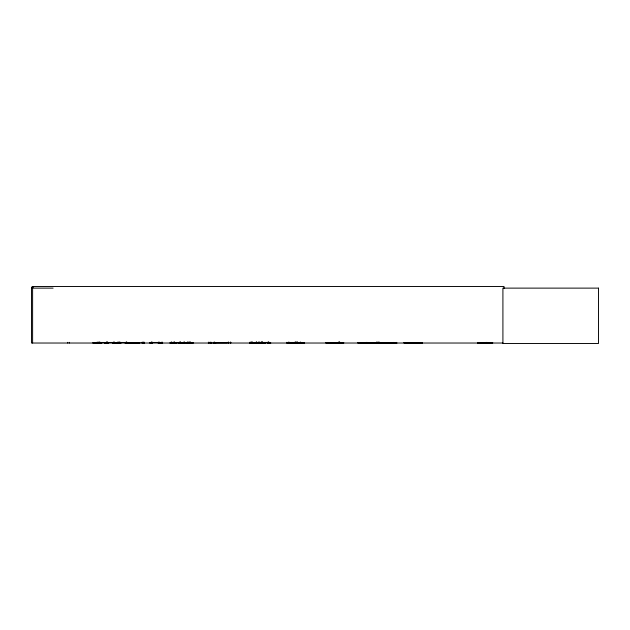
<?xml version="1.0" encoding="UTF-8"?>
<svg xmlns="http://www.w3.org/2000/svg" width="630" height="630" viewBox="0 0 630 630"><rect width="100%" height="100%" fill="white"/><g stroke="black" fill="none" stroke-linecap="round" stroke-linejoin="round"><path stroke-width="0.94" d="M93.027 342.972L101.753 342.956M93.445 343.011L93.445 342.602M101.328 343.011L101.328 342.602M335.01 343.011L335.01 342.57L343.736 342.602L343.744 343.027L325.97 342.996M335.428 343.011L335.436 342.602M343.311 343.011L343.318 342.602M357.864 342.783L372.85 342.594M372.865 342.783L372.802 342.578M477.627 343.011L492.621 343.019M380.772 342.602L380.788 343.027M293.147 343.027L304.566 343.027M300.849 342.602L300.872 343.027M300.841 342.956L300.738 342.224M188.654 342.602L188.685 343.027L188.701 342.224M208.294 343.027L208.498 342.602M412.445 342.956L412.492 343.027M419.123 342.602L419.155 343.027M186.346 342.956L178.085 342.972M253.189 343.027L265.758 342.996M253.504 342.909L253.543 343.027M258.387 342.972L258.355 342.452M171.344 342.602L171.486 342.972M104.541 343.027L108.714 343.027M104.848 342.972L108.502 342.57L108.502 343.027M108.454 342.602L108.329 342.909M117.156 343.027L121.102 342.57L121.125 343.027M117.322 343.027L117.558 342.57L121.125 342.57M249.59 343.027L253.024 342.57M249.952 342.956L250 342.57M98.004 342.602L98.107 342.972M99.855 342.972L99.823 342.224L99.95 343.027M100.209 342.602L100.154 342.972M149.727 343.027L152.208 342.972M150.113 342.602L152.318 342.57L152.318 343.027M151.917 342.972L151.909 342.224M169.856 343.027L176.329 342.972M287.209 343.027L288.721 342.956M288.335 343.027L288.375 342.224L288.375 342.972M288.737 342.602L288.792 343.027M143.207 342.972L143.049 342.602M143.624 342.57L143.364 342.972M379.575 342.822L396.861 342.988L379.638 342.822M383.166 342.988L382.654 342.996L383.237 343.027M393.301 342.373L393.12 343.011M181.141 342.972L181.22 342.57L181.235 343.027M393.907 342.822L393.766 343.011M395.782 343.011L395.931 342.822M396.396 343.027L396.593 342.373M171.053 342.972L171.077 342.224M415.146 342.972L415.225 342.57L415.241 343.027M287.556 342.972L287.65 342.57L292.351 342.57L292.351 343.027M33.469 287.091L31.5 287.091L31.5 343.027L503.039 343.027M31.5 288.123L53.109 288.123M100.013 342.452L106.32 342.452M107.502 342.452L113.463 342.452M120.117 342.452L126.087 342.452M152.098 342.452L158.413 342.452L158.343 343.027L158.5 342.224M171.982 342.452L172.037 343.027M174.549 342.452L179.865 342.452M184.448 342.452L189.685 342.452M213.861 342.452L213.861 343.027M252.339 342.452L268.081 342.429M289.131 342.452L295.565 342.452M297.368 342.452L300.345 342.452M366.046 342.436L367.274 342.436M376.921 342.452L379 342.452M485.848 342.436L487.084 342.436M158.193 343.027L158.193 342.57L160.398 342.602L160.343 343.027M162.304 342.602L162.414 342.972M177.999 343.027L177.999 342.57L186.401 342.57L186.401 343.027M187.732 343.027L187.732 342.57L192.945 342.602L192.906 343.027M215.704 342.972L214.058 342.602M249.968 342.602L253.047 342.57L253.047 343.027M253.504 342.602L265.23 342.57L265.214 343.027M267.38 343.011L267.38 342.547L270.443 342.562L270.404 343.011M357.832 342.594L359.384 342.594M367.44 342.594L365.912 342.783M368.786 342.594L370.314 342.783M422.005 342.972L410.248 342.602L410.287 343.027M477.642 342.594L479.186 342.594M485.722 342.594L487.242 342.594M129.512 342.665L139.852 342.665M255.41 342.665L265.75 342.665M325.978 342.665L336.318 342.665M404.082 342.665L420.194 342.665M129.496 342.815L139.876 342.815M255.386 342.799L265.766 342.799M325.962 342.815L336.341 342.799M404.058 342.815L420.218 342.815M129.504 342.996L139.868 342.996M158.303 342.972L160.792 343.027M162.32 342.956L162.705 343.027M187.827 342.972L193.268 343.027M212.672 342.909L226.485 342.909M357.816 342.893L396.861 342.988M404.074 342.996L422.281 343.027M477.627 342.893L492.668 342.996M188.11 342.956L188.063 342.224M143.105 342.972L143.404 343.011M297.439 342.972L297.392 342.224L297.273 343.027M215.649 342.602L215.594 343.027M108.289 342.57L108.273 343.027M106.084 342.57L106.068 343.027M106.478 342.972L106.494 342.224M267.451 342.933L270.829 343.011M260.828 342.602L260.781 343.027M261.174 342.972L261.182 342.2M125.189 342.972L129.048 343.027M112.565 342.972L116.432 343.027M383.087 343.003L383.103 342.57L371.298 342.783M416.973 342.57L416.958 343.027M183.086 342.956L183.031 343.027M260.135 342.972L260.08 342.578L260.048 343.027M419.722 342.57L419.706 343.027M413.052 342.57L413.044 343.027M250.488 342.57L250.709 343.027M297.014 342.972L297.014 342.224L296.974 343.027M421.958 342.602L421.911 343.027M375.141 342.578L375.134 343.027M492.668 343.011L492.652 342.594L491.132 342.783M504.024 288.461L504.024 286.508L32.61 286.508L32.61 343.027M490.116 342.783L488.597 342.783M379.134 342.224L379.087 343.027M378.89 342.224L379 343.027M378.748 342.224L378.85 343.027M378.685 342.224L378.724 343.027M377.173 342.224L377.197 343.027M377.071 342.224L377.071 343.027M377.031 342.224L376.921 343.027M376.897 342.224L376.787 343.027M339.814 342.224L339.775 343.027M339.727 342.224L339.727 343.027M339.507 342.224L339.538 343.027L339.444 342.224M339.302 342.224L339.318 343.027M338.979 342.224L339.027 343.027M338.932 342.224L338.94 343.027M338.759 342.224L338.759 343.027M338.672 342.224L338.586 343.027M304.369 343.027L304.369 342.57L293.32 342.602L293.344 343.027M300.439 343.027L300.471 342.224L300.345 343.027M300.124 342.224L300.085 343.027M297.636 342.224L297.636 343.027L297.596 342.224M297.21 342.224L297.21 343.027M296.84 342.57L296.84 343.027M296.478 342.224L296.478 343.027M296.391 342.224L296.352 343.027L296.257 342.224M295.966 342.452L295.966 343.027M295.793 342.224L295.895 343.027M295.746 342.224L295.769 343.027M295.62 342.224L295.565 343.027M295.525 342.452L295.525 343.027M295.218 342.224L295.218 343.027M295.131 342.224L295.045 343.027M294.958 342.224L294.871 343.027L294.871 342.452M292.178 342.57L292.155 343.027M292.005 342.57L292.005 343.027M291.603 342.57L291.603 343.027M291.052 342.57L291.052 343.027M290.926 342.57L290.895 343.027M290.69 342.57L290.69 343.027M290.595 342.57L290.595 343.027M290.461 342.57L290.461 343.027M290.304 342.57L290.406 343.027M290.225 342.57L290.225 343.027M289.887 342.57L289.776 343.027M289.666 342.57L289.682 343.027M289.351 342.57L289.351 343.027M289.162 342.452L289.139 343.027M288.997 342.224L289.005 343.027M288.95 342.224L288.942 343.027M288.572 342.57L288.587 343.027M288.572 342.57L288.572 343.027M288.06 342.334L288.099 343.027M287.965 342.57L287.965 343.027M287.792 342.57L287.792 343.027M287.768 342.57L287.768 343.027M286.555 342.334L286.555 343.027M268.947 342.2L268.947 343.011M268.797 342.2L268.837 343.011M268.663 342.2L268.648 343.011M268.262 342.2L268.278 343.011M268.128 342.2L268.112 343.011M268.057 342.2L267.978 343.011M262.718 342.224L262.718 343.027M262.655 342.224L262.615 343.027M262.474 342.224L262.545 343.027M262.379 342.224L262.356 343.027M262.064 342.224L262.19 343.027M261.986 342.2L262.001 343.027M261.883 342.2L261.82 343.027M261.789 342.2L261.773 343.011M261.403 342.2L261.387 343.011M261.103 342.2L261.103 343.011M259.647 342.547L259.647 343.011M259.316 342.224L259.316 343.027L259.174 342.224M259.135 342.224L259.135 343.027M259.017 342.224L259.032 343.027M258.654 342.224L258.717 343.027M258.639 343.027L258.536 342.224L258.457 343.027M257.749 342.57L257.749 343.027M256.945 342.452L256.945 343.027L256.835 342.224M256.693 342.224L256.764 343.027M256.599 342.224L256.575 343.027M256.292 342.224L256.386 343.027M256.221 342.224L256.221 343.027M256.15 342.224L256.127 343.027M252.362 342.224L252.441 343.027M252.315 342.224L252.339 343.027M252.165 342.224L252.157 343.027M252.079 342.224L252.079 343.027M251.764 342.224L251.78 343.027M251.606 342.224L251.559 343.027M251.504 342.224L251.48 343.027M251.417 342.224L251.354 343.027M250.449 342.224L250.504 343.027M250.118 342.224L250.118 343.027M250.078 342.224L250.016 343.027M230.73 342.224L230.785 343.027M230.682 342.224L230.682 343.027M230.391 342.224L230.312 343.027M228.721 342.452L228.721 343.027M228.682 342.224L228.635 343.027M228.343 342.224L228.343 343.027M228.265 342.224L228.249 343.027M227.139 342.334L227.139 343.027M214.822 342.224L214.822 343.027M214.743 343.027L214.688 342.224L214.594 343.027M214.098 342.224L214.105 343.027M214.019 342.224L214.003 343.027M211.42 342.334L211.42 343.027M210.948 343.027L210.885 342.224L210.845 343.027M210.554 342.224L210.514 343.027M210.467 342.452L210.467 343.027M209.806 342.334L209.806 343.027M208.955 342.224L209.002 343.027M208.538 342.224L208.522 343.027M190.41 342.224L190.41 343.027L190.331 342.224M190.228 342.224L190.165 343.027M190.039 342.224L190.063 343.027M189.874 342.224L189.874 343.027L189.756 342.224M189.685 343.027L189.614 342.224L189.504 343.027M189.157 343.027L189.118 342.224L189.071 343.027M187.976 342.224L187.976 343.027M187.89 342.224L187.89 343.027M187.315 342.224L187.315 343.027M187.228 342.224L187.141 343.027M184.629 342.452L184.629 343.027M184.551 342.224L184.566 343.027M184.385 342.224L184.448 343.027M184.291 342.224L184.259 343.027M184.102 343.027L184.102 342.224L183.976 343.027M183.913 342.224L183.842 343.027M183.732 342.224L183.81 343.027M180.597 342.224L180.597 343.027M180.511 342.224L180.526 343.027M180.353 342.224L180.353 343.027M180.259 342.224L180.235 343.027M180.03 342.224L180.054 343.027M179.936 342.224L179.936 343.027M179.802 342.224L179.865 343.027M179.763 342.224L179.692 343.027M176.424 343.027L176.424 342.57L170.25 342.602L170.313 343.027M174.723 343.027L174.66 342.224L174.549 343.027M174.486 342.224L174.384 343.027M174.36 342.224L174.36 343.027M174.179 342.224L174.156 343.027M173.99 342.224L174.061 343.027M173.927 342.224L173.904 343.027M173.817 342.224L173.817 343.027M171.895 342.224L171.903 343.027L171.809 342.224M171.242 342.224L171.313 343.027M171.218 342.224L171.163 343.027M162.272 342.224L162.296 343.027M162.099 342.224L162.099 343.027M161.524 343.027L161.524 342.224L161.438 343.027M161.351 342.452L161.351 343.027M159.303 342.224L159.303 343.027M159.225 343.027L159.162 342.224L159.043 343.027M158.595 342.224L158.602 343.027M152.09 342.224L152.098 343.027M152.019 342.224L152.019 343.027M151.476 342.224L151.46 343.027M151.365 342.224L151.357 343.027M151.208 342.224L151.208 343.027M150.176 342.57L150.176 343.027M144.522 342.452L144.522 343.027M144.435 342.224L144.349 343.027M143.687 342.224L143.774 343.027M143.601 342.224L143.624 343.027M142.963 342.224L142.994 343.027M142.797 342.224L142.797 343.027M142.128 342.224L142.215 343.027M142.041 342.452L142.041 343.027M128.63 343.027L128.63 342.57L125.079 342.57L125.079 343.027M126.921 342.224L126.921 343.027M126.78 342.224L126.795 343.027M126.717 343.027L126.622 342.224L126.598 343.027M126.276 342.224L126.26 343.027M126.165 342.224L126.094 343.027M126.079 342.224L125.961 343.027M120.243 342.452L120.243 343.027M120.11 342.224L120.117 343.027M119.928 342.224L120.039 343.027M119.582 342.224L119.605 343.027M119.487 342.224L119.409 343.027M119.361 342.224L119.283 343.027M118.645 342.224L118.731 343.027M118.558 342.224L118.558 343.027M117.983 342.224L117.975 343.027M117.897 342.224L117.834 343.027M117.81 342.224L117.778 343.027M117.574 342.57L117.574 343.027M116.014 343.027L116.014 342.57L112.463 342.57L112.463 343.027M114.298 342.224L114.298 343.027M114.164 342.224L114.219 343.027M114.101 342.224L114.101 343.027M113.983 342.224L113.998 343.027M113.66 342.224L113.644 343.027M113.345 342.452L113.345 343.027M107.628 342.452L107.628 343.027M107.549 342.224L107.502 343.027M107.423 342.224L107.328 343.027L107.21 342.224M107.131 342.224L107.061 343.027M107.045 342.224L106.982 343.027M106.872 342.224L106.793 343.027M106.785 342.224L106.746 343.027M106.383 342.224L106.32 343.027M106.242 342.452L106.242 343.027M104.958 342.57L104.958 343.027M101.753 343.027L101.753 342.57L93.027 342.602L93.02 343.027M100.264 342.57L100.264 343.027M100.005 342.224L100.091 343.027M99.335 342.224L99.39 343.027M99.249 342.224L99.264 343.027M99.123 342.224L99.123 343.027M98.674 343.027L98.674 342.224L98.532 343.027M98.501 342.224L98.477 343.027M97.831 342.224L97.737 343.027M97.445 343.027L97.359 342.224L97.327 343.027M97.036 343.027L96.988 342.224L96.941 343.027M69.363 342.334L69.363 343.027M67.741 342.334L67.741 343.027M380.244 342.665C379.418 343.106 381.079 343.082 380.244 342.665M382.268 342.665C381.441 343.106 383.103 343.082 382.268 342.665M598.5 288.123L502.913 288.123L502.913 343.492L598.5 343.492L598.5 288.123M379.291 343.027L379.291 342.224L379.236 343.027M376.669 343.027L376.661 342.224L376.63 343.027M113.542 343.027L113.542 342.224L113.463 343.027"/></g></svg>
